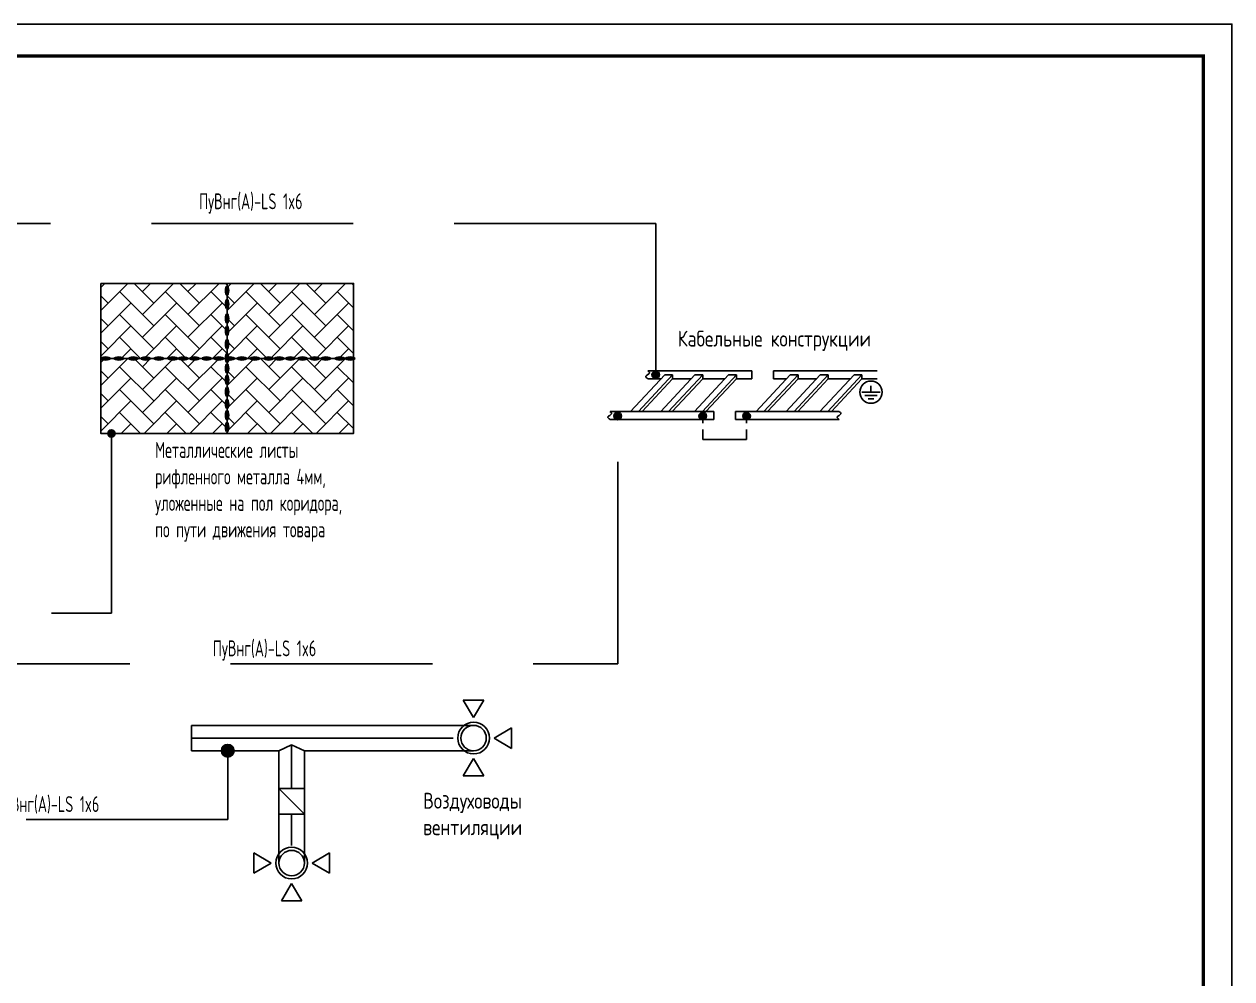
# Model space of a CAD drawing. Header units: metres. Extents: x -1525 to -1043, y -1331 to -1144.
# Drawn here: x -1483.23 to -1464.22, y -1286.66 to -1271.64 of the extents above; entities that cross this region are included whole.
import ezdxf

# ---------------------------------------------------------------- set-up
doc = ezdxf.new("R2010")
doc.units = ezdxf.units.M
doc.header["$MEASUREMENT"] = 0
doc.linetypes.add('невидимая2', pattern=[4.7625, 3.175, -1.5875])
doc.layers.add('04-ЭО_схема', color=250, linetype='Continuous')
doc.styles.add('Times', font='CS_Gost2304.shx')

msp = doc.modelspace()

# ---------------------------------------------------------------- hatches: boundary and pattern name
at = {"layer": '04-ЭО_схема', "ltscale": 100}
h = msp.add_hatch(dxfattribs=at)
h.set_pattern_fill('AR-HBONE', color=256, scale=0.0025, style=0)
h.set_pattern_definition([(45, (-1964.14627, -1348.40786), (4e-17, 0.35921024), [0.762, -0.254]), (135, (-1963.96666, -1348.22826), (4e-17, 0.35921024), [0.762, -0.254])])
h.paths.add_polyline_path([(-1482.02194794, -1275.7179676), (-1480.03300167, -1275.7179676), (-1480.03300167, -1276.8982125), (-1482.02194794, -1276.8982125)])
h = msp.add_hatch(color=256, dxfattribs=at)
edge = h.paths.add_edge_path()
edge.add_ellipse((-1480.03337697, -1275.83080926), major_axis=(0, -0.0730207), ratio=0.3452637746, start_angle=0, end_angle=360)
h = msp.add_hatch(dxfattribs=at)
h.set_pattern_fill('AR-HBONE', color=256, scale=0.0025, style=0)
h.set_pattern_definition([(45, (-1962.15732, -1348.40786), (4e-17, 0.35921024), [0.762, -0.254]), (135, (-1961.97772, -1348.22826), (4e-17, 0.35921024), [0.762, -0.254])])
h.paths.add_polyline_path([(-1480.03300167, -1275.7179676), (-1478.0440554, -1275.7179676), (-1478.0440554, -1276.8982125), (-1480.03300167, -1276.8982125)])
h = msp.add_hatch(color=256, dxfattribs=at)
edge = h.paths.add_edge_path()
edge.add_ellipse((-1480.03337697, -1276.04286216), major_axis=(0, -0.0730207), ratio=0.3452637746, start_angle=0, end_angle=360)
h = msp.add_hatch(color=256, dxfattribs=at)
edge = h.paths.add_edge_path()
edge.add_ellipse((-1480.03337697, -1276.26985277), major_axis=(0, -0.0730207), ratio=0.3452637746, start_angle=0, end_angle=360)
h = msp.add_hatch(color=256, dxfattribs=at)
edge = h.paths.add_edge_path()
edge.add_ellipse((-1480.03337697, -1276.46398778), major_axis=(0, -0.0730207), ratio=0.3452637746, start_angle=0, end_angle=360)
h = msp.add_hatch(color=256, dxfattribs=at)
edge = h.paths.add_edge_path()
edge.add_ellipse((-1480.03337697, -1276.67348661), major_axis=(0, -0.0730207), ratio=0.3452637746, start_angle=0, end_angle=360)
h = msp.add_hatch(color=256, dxfattribs=at)
edge = h.paths.add_edge_path()
edge.add_ellipse((-1481.94897233, -1276.89909836), major_axis=(0.0730207, 0), ratio=0.3452637746, start_angle=0, end_angle=360)
h = msp.add_hatch(dxfattribs=at)
h.set_pattern_fill('AR-HBONE', color=256, scale=0.0025, style=0)
h.set_pattern_definition([(45, (-1964.14627, -1349.5881), (4e-17, 0.35921024), [0.762, -0.254]), (135, (-1963.96666, -1349.4085), (4e-17, 0.35921024), [0.762, -0.254])])
h.paths.add_polyline_path([(-1482.02194794, -1276.8982125), (-1480.03300167, -1276.8982125), (-1480.03300167, -1278.07845739), (-1482.02194794, -1278.07845739)])
h = msp.add_hatch(color=256, dxfattribs=at)
edge = h.paths.add_edge_path()
edge.add_ellipse((-1481.73691943, -1276.89909836), major_axis=(0.0730207, 0), ratio=0.3452637746, start_angle=0, end_angle=360)
h = msp.add_hatch(color=256, dxfattribs=at)
edge = h.paths.add_edge_path()
edge.add_ellipse((-1481.50992883, -1276.89909836), major_axis=(0.0730207, 0), ratio=0.3452637746, start_angle=0, end_angle=360)
h = msp.add_hatch(color=256, dxfattribs=at)
edge = h.paths.add_edge_path()
edge.add_ellipse((-1481.31579382, -1276.89909836), major_axis=(0.0730207, 0), ratio=0.3452637746, start_angle=0, end_angle=360)
h = msp.add_hatch(color=256, dxfattribs=at)
edge = h.paths.add_edge_path()
edge.add_ellipse((-1481.10629498, -1276.89909836), major_axis=(0.0730207, 0), ratio=0.3452637746, start_angle=0, end_angle=360)
h = msp.add_hatch(color=256, dxfattribs=at)
edge = h.paths.add_edge_path()
edge.add_ellipse((-1480.88826595, -1276.89909836), major_axis=(0.0730207, 0), ratio=0.3452637746, start_angle=0, end_angle=360)
h = msp.add_hatch(color=256, dxfattribs=at)
edge = h.paths.add_edge_path()
edge.add_ellipse((-1480.72371177, -1276.89909836), major_axis=(0.0730207, 0), ratio=0.3452637746, start_angle=0, end_angle=360)
h = msp.add_hatch(color=256, dxfattribs=at)
edge = h.paths.add_edge_path()
edge.add_ellipse((-1480.54690019, -1276.89909836), major_axis=(0.0730207, 0), ratio=0.3452637746, start_angle=0, end_angle=360)
h = msp.add_hatch(color=256, dxfattribs=at)
edge = h.paths.add_edge_path()
edge.add_ellipse((-1480.35575325, -1276.89909836), major_axis=(0.0730207, 0), ratio=0.3452637746, start_angle=0, end_angle=360)
h = msp.add_hatch(color=256, dxfattribs=at)
edge = h.paths.add_edge_path()
edge.add_ellipse((-1480.16460368, -1276.89909836), major_axis=(0.0730207, 0), ratio=0.3452637746, start_angle=0, end_angle=360)
h = msp.add_hatch(color=256, dxfattribs=at)
edge = h.paths.add_edge_path()
edge.add_ellipse((-1479.9877921, -1276.89909836), major_axis=(0.0730207, 0), ratio=0.3452637746, start_angle=0, end_angle=360)
h = msp.add_hatch(color=256, dxfattribs=at)
edge = h.paths.add_edge_path()
edge.add_ellipse((-1480.03337697, -1276.89151565), major_axis=(0, -0.0730207), ratio=0.3452637746, start_angle=0, end_angle=360)
h = msp.add_hatch(color=256, dxfattribs=at)
edge = h.paths.add_edge_path()
edge.add_ellipse((-1480.03337697, -1277.05606983), major_axis=(0, -0.0730207), ratio=0.3452637746, start_angle=0, end_angle=360)
h = msp.add_hatch(dxfattribs=at)
h.set_pattern_fill('AR-HBONE', color=256, scale=0.0025, style=0)
h.set_pattern_definition([(45, (-1962.15732, -1349.5881), (4e-17, 0.35921024), [0.762, -0.254]), (135, (-1961.97772, -1349.4085), (4e-17, 0.35921024), [0.762, -0.254])])
h.paths.add_polyline_path([(-1480.03300167, -1276.8982125), (-1478.0440554, -1276.8982125), (-1478.0440554, -1278.07845739), (-1480.03300167, -1278.07845739)])
h = msp.add_hatch(color=256, dxfattribs=at)
edge = h.paths.add_edge_path()
edge.add_ellipse((-1479.80187165, -1276.89909836), major_axis=(0.0730207, 0), ratio=0.3452637746, start_angle=0, end_angle=360)
h = msp.add_hatch(color=256, dxfattribs=at)
edge = h.paths.add_edge_path()
edge.add_ellipse((-1479.59749991, -1276.89909836), major_axis=(0.0730207, 0), ratio=0.3452637746, start_angle=0, end_angle=360)
h = msp.add_hatch(color=256, dxfattribs=at)
edge = h.paths.add_edge_path()
edge.add_ellipse((-1479.37947088, -1276.89909836), major_axis=(0.0730207, 0), ratio=0.3452637746, start_angle=0, end_angle=360)
h = msp.add_hatch(color=256, dxfattribs=at)
edge = h.paths.add_edge_path()
edge.add_ellipse((-1479.2149167, -1276.89909836), major_axis=(0.0730207, 0), ratio=0.3452637746, start_angle=0, end_angle=360)
h = msp.add_hatch(color=256, dxfattribs=at)
edge = h.paths.add_edge_path()
edge.add_ellipse((-1479.03810512, -1276.89909836), major_axis=(0.0730207, 0), ratio=0.3452637746, start_angle=0, end_angle=360)
h = msp.add_hatch(color=256, dxfattribs=at)
edge = h.paths.add_edge_path()
edge.add_ellipse((-1478.84695818, -1276.89909836), major_axis=(0.0730207, 0), ratio=0.3452637746, start_angle=0, end_angle=360)
h = msp.add_hatch(color=256, dxfattribs=at)
edge = h.paths.add_edge_path()
edge.add_ellipse((-1478.65580861, -1276.89909836), major_axis=(0.0730207, 0), ratio=0.3452637746, start_angle=0, end_angle=360)
h = msp.add_hatch(color=256, dxfattribs=at)
edge = h.paths.add_edge_path()
edge.add_ellipse((-1478.47838972, -1276.89909836), major_axis=(0.0730207, 0), ratio=0.3452637746, start_angle=0, end_angle=360)
h = msp.add_hatch(color=256, dxfattribs=at)
edge = h.paths.add_edge_path()
edge.add_ellipse((-1478.26036069, -1276.89909836), major_axis=(0.0730207, 0), ratio=0.3452637746, start_angle=0, end_angle=360)
h = msp.add_hatch(color=256, dxfattribs=at)
edge = h.paths.add_edge_path()
edge.add_ellipse((-1478.0958065, -1276.89909836), major_axis=(0.0730207, 0), ratio=0.3452637746, start_angle=0, end_angle=360)
h = msp.add_hatch(color=256, dxfattribs=at)
edge = h.paths.add_edge_path()
edge.add_ellipse((-1480.03337697, -1277.23288141), major_axis=(0, -0.0730207), ratio=0.3452637746, start_angle=0, end_angle=360)
at = {"layer": '04-ЭО_схема'}
h = msp.add_hatch(color=256, dxfattribs=at)
edge = h.paths.add_edge_path()
edge.add_arc((-1473.28718928, -1277.1540736), 0.06, 0, 360)
at = {"layer": '04-ЭО_схема', "ltscale": 100}
h = msp.add_hatch(color=256, dxfattribs=at)
edge = h.paths.add_edge_path()
edge.add_ellipse((-1480.03337697, -1277.42402835), major_axis=(0, -0.0730207), ratio=0.3452637746, start_angle=0, end_angle=360)
h = msp.add_hatch(color=256, dxfattribs=at)
edge = h.paths.add_edge_path()
edge.add_ellipse((-1480.03337697, -1277.61517792), major_axis=(0, -0.0730207), ratio=0.3452637746, start_angle=0, end_angle=360)
h = msp.add_hatch(color=256, dxfattribs=at)
edge = h.paths.add_edge_path()
edge.add_ellipse((-1480.03337697, -1277.7919895), major_axis=(0, -0.0730207), ratio=0.3452637746, start_angle=0, end_angle=360)
at = {"layer": '04-ЭО_схема'}
h = msp.add_hatch(color=256, dxfattribs=at)
edge = h.paths.add_edge_path()
edge.add_arc((-1473.88704319, -1277.80495276), 0.06, 0, 360)
h = msp.add_hatch(color=256, dxfattribs=at)
edge = h.paths.add_edge_path()
edge.add_arc((-1472.54875436, -1277.80495276), 0.06, 0, 360)
h = msp.add_hatch(color=256, dxfattribs=at)
edge = h.paths.add_edge_path()
edge.add_arc((-1471.8575855, -1277.80495276), 0.06, 0, 360)
at = {"layer": '04-ЭО_схема', "ltscale": 100}
h = msp.add_hatch(color=256, dxfattribs=at)
edge = h.paths.add_edge_path()
edge.add_ellipse((-1480.03337697, -1277.97790995), major_axis=(0, -0.0730207), ratio=0.3452637746, start_angle=0, end_angle=360)
at = {"layer": '04-ЭО_схема'}
h = msp.add_hatch(color=256, dxfattribs=at)
edge = h.paths.add_edge_path()
edge.add_arc((-1481.85419143, -1278.07845739), 0.0574414, 0, 360)
h = msp.add_hatch(color=256, dxfattribs=at)
edge = h.paths.add_edge_path()
edge.add_arc((-1481.85385307, -1278.08010662), 0.01628445, 0, 360)
h = msp.add_hatch(color=256, dxfattribs=at)
edge = h.paths.add_edge_path()
edge.add_arc((-1480.02309008, -1283.07087985), 0.1, 0, 360)

# ---------------------------------------------------------------- linework, layer by layer
msp.add_lwpolyline([(-1506.22162925, -1301.33848912), (-1506.22162925, -1271.63848912), (-1464.22162925, -1271.63848912), (-1464.22162925, -1301.33848912), (-1506.22162925, -1301.33848912)])
at = {"const_width": 0.05}
msp.add_lwpolyline([(-1464.67162925, -1300.83848912), (-1504.17162925, -1300.83848912), (-1504.17162925, -1272.13848912), (-1464.67162925, -1272.13848912), (-1464.67162925, -1300.83848912)], dxfattribs=at)
at = {"layer": '04-ЭО_схема', "linetype": 'невидимая2'}
for p, q in [((-1473.28718928, -1274.77739664, -218.80989817), (-1488.04105314, -1274.77739664, -218.80989817)), ((-1473.28718928, -1277.1540736, -218.80989817), (-1473.28718928, -1274.77739664, -218.80989817)), ((-1473.88704319, -1281.70197459, 138.11546632), (-1473.88704319, -1277.80495276, 0.25)), ((-1484.74087219, -1281.70197459, 218.80989817), (-1473.88704319, -1281.70197459, 218.80989817)), ((-1480.02309008, -1284.15219822, -226.47498978), (-1480.02309008, -1283.13674432, -226.47498978)), ((-1480.02309008, -1284.15219822, -226.47498978), (-1484.40007885, -1284.15219822, -226.47498978))]:
    msp.add_line(p, q, dxfattribs=at)
at = {"layer": '04-ЭО_схема'}
for p, q in [((-1473.1474516, -1277.15641106), (-1473.68326739, -1277.73100988)), ((-1473.02332295, -1277.15641106), (-1473.55913874, -1277.73100988)), ((-1471.77709393, -1277.09129146), (-1473.41122494, -1277.09129146)), ((-1472.67299577, -1277.15641106), (-1473.20881156, -1277.73100988)), ((-1473.1474516, -1277.15641106), (-1473.02332295, -1277.15641106)), ((-1472.54886712, -1277.15641106), (-1473.08468291, -1277.73100988)), ((-1473.02332295, -1277.15641106), (-1473.02332295, -1277.21703294)), ((-1472.14200979, -1277.15641106), (-1472.67782558, -1277.73100988)), ((-1472.67299577, -1277.15641106), (-1472.54886712, -1277.15641106)), ((-1472.01788114, -1277.15641106), (-1472.55369693, -1277.73100988)), ((-1472.54886712, -1277.15641106), (-1472.54886712, -1277.21703294)), ((-1472.14200979, -1277.15641106), (-1472.01788114, -1277.15641106)), ((-1472.01788114, -1277.15641106), (-1472.01788114, -1277.21703294)), ((-1471.77709393, -1277.09129146), (-1471.77709393, -1277.21703294)), ((-1471.17275817, -1277.15641106), (-1471.70857396, -1277.73100988)), ((-1471.04862951, -1277.15641106), (-1471.5844453, -1277.73100988)), ((-1469.8024005, -1277.09129146), (-1471.43653151, -1277.09129146)), ((-1471.43653151, -1277.09129146), (-1471.43653151, -1277.21703294)), ((-1470.69830234, -1277.15641106), (-1471.23411813, -1277.73100988)), ((-1471.17275817, -1277.15641106), (-1471.04862951, -1277.15641106)), ((-1470.57417369, -1277.15641106), (-1471.10998948, -1277.73100988)), ((-1471.04862951, -1277.15641106), (-1471.04862951, -1277.21703294)), ((-1470.16731635, -1277.15641106), (-1470.70313214, -1277.73100988)), ((-1470.69830234, -1277.15641106), (-1470.57417369, -1277.15641106)), ((-1470.0431877, -1277.15641106), (-1470.57900349, -1277.73100988)), ((-1470.57417369, -1277.15641106), (-1470.57417369, -1277.21703294)), ((-1470.16731635, -1277.15641106), (-1470.0431877, -1277.15641106)), ((-1470.0431877, -1277.15641106), (-1470.0431877, -1277.21703294)), ((-1473.02332295, -1277.21703294), (-1473.50260858, -1277.73100988)), ((-1473.20398175, -1277.21703294), (-1473.41122494, -1277.21703294)), ((-1472.54886712, -1277.21703294), (-1473.02815276, -1277.73100988)), ((-1472.72952592, -1277.21703294), (-1473.02332295, -1277.21703294)), ((-1472.19853994, -1277.21703294), (-1472.54886712, -1277.21703294)), ((-1472.01788114, -1277.21703294), (-1472.49716677, -1277.73100988)), ((-1471.77709393, -1277.21703294), (-1472.01788114, -1277.21703294)), ((-1471.04862951, -1277.21703294), (-1471.52791515, -1277.73100988)), ((-1471.22928832, -1277.21703294), (-1471.43653151, -1277.21703294)), ((-1470.57417369, -1277.21703294), (-1471.05345932, -1277.73100988)), ((-1470.75483249, -1277.21703294), (-1471.04862951, -1277.21703294)), ((-1470.22384651, -1277.21703294), (-1470.57417369, -1277.21703294)), ((-1470.0431877, -1277.21703294), (-1470.52247334, -1277.73100988)), ((-1469.8024005, -1277.21703294), (-1470.0431877, -1277.21703294)), ((-1469.90045458, -1277.42860224), (-1469.90045458, -1277.3272396)), ((-1469.75499232, -1277.42860224), (-1470.04591684, -1277.42860224)), ((-1469.80519104, -1277.48076547), (-1469.99571812, -1277.48076547)), ((-1469.85538976, -1277.5329287), (-1469.9455194, -1277.5329287)), ((-1472.37363402, -1277.73100988), (-1474.00776503, -1277.73100988)), ((-1472.37363402, -1277.73100988), (-1472.37363402, -1277.85675136)), ((-1470.39894059, -1277.73100988), (-1472.0330716, -1277.73100988)), ((-1472.0330716, -1277.73100988), (-1472.0330716, -1277.85675136)), ((-1472.37363402, -1277.85675136), (-1474.00776503, -1277.85675136)), ((-1470.39894059, -1277.85675136), (-1472.0330716, -1277.85675136)), ((-1476.31647989, -1282.27648903), (-1476.15556215, -1282.54879436)), ((-1476.15556215, -1282.54879436), (-1475.99464442, -1282.27648903)), ((-1476.15477145, -1282.67087985), (-1480.59559303, -1282.6708689)), ((-1476.47600101, -1282.87087985), (-1480.59559336, -1282.87087985)), ((-1475.83268596, -1282.87167055), (-1475.56038063, -1282.71075282)), ((-1475.56038063, -1283.03258829), (-1475.83268596, -1282.87167055)), ((-1479.21767816, -1283.07087985), (-1480.59559369, -1283.07087985)), ((-1479.21767816, -1283.07087985), (-1479.01767816, -1282.97949831)), ((-1479.21767816, -1284.83723082), (-1479.21767816, -1283.07087985)), ((-1479.01767816, -1283.66623473), (-1479.01767816, -1282.97949831)), ((-1479.01767816, -1282.97949831), (-1478.81767816, -1283.07087985)), ((-1476.15477145, -1283.07087985), (-1478.81767816, -1283.07087985)), ((-1478.81767816, -1284.83723082), (-1478.81767816, -1283.07087985)), ((-1476.31647989, -1283.46527067), (-1476.15556215, -1283.19296534)), ((-1476.15556215, -1283.19296534), (-1475.99464442, -1283.46527067)), ((-1478.81767816, -1283.66623473), (-1479.21767816, -1283.66623473)), ((-1478.81767816, -1284.06623473), (-1479.21767816, -1283.66623473)), ((-1478.81767816, -1284.06623473), (-1479.21767816, -1284.06623473)), ((-1479.01767816, -1284.55858124), (-1479.01767816, -1284.06623473)), ((-1479.61206898, -1284.67552238), (-1479.33976365, -1284.83644012)), ((-1478.42328734, -1284.67552238), (-1478.69559267, -1284.83644012)), ((-1479.33976365, -1284.83644012), (-1479.61206898, -1284.99735785)), ((-1478.69559267, -1284.83644012), (-1478.42328734, -1284.99735785)), ((-1479.1793866, -1285.43162164), (-1479.01846886, -1285.15931631)), ((-1479.01846886, -1285.15931631), (-1478.85755113, -1285.43162164))]:
    msp.add_line(p, q, dxfattribs=at)
at = {"layer": '04-ЭО_схема', "linetype": 'невидимая2', "ltscale": 0.05}
for p, q in [((-1472.54875436, -1278.17548652), (-1472.54875436, -1277.80495276)), ((-1471.8575855, -1278.17548652), (-1471.8575855, -1277.80495276))]:
    msp.add_line(p, q, dxfattribs=at)
at = {"layer": '04-ЭО_схема', "color": 0}
msp.add_line((-1472.54875436, -1278.17548652), (-1471.8575855, -1278.17548652), dxfattribs=at)
at = {"layer": '04-ЭО_схема', "ltscale": 100}
msp.add_line((-1480.59559369, -1283.07087985), (-1480.59559303, -1282.67086852), dxfattribs=at)
for points in [[(-1482.02194794, -1275.7179676), (-1480.03300167, -1275.7179676), (-1480.03300167, -1276.8982125), (-1482.02194794, -1276.8982125)], [(-1480.03300167, -1275.7179676), (-1478.0440554, -1275.7179676), (-1478.0440554, -1276.8982125), (-1480.03300167, -1276.8982125)], [(-1482.02194794, -1276.8982125), (-1480.03300167, -1276.8982125), (-1480.03300167, -1278.07845739), (-1482.02194794, -1278.07845739)], [(-1480.03300167, -1276.8982125), (-1478.0440554, -1276.8982125), (-1478.0440554, -1278.07845739), (-1480.03300167, -1278.07845739)]]:
    msp.add_lwpolyline(points, close=True, dxfattribs=at)
at = {"layer": '04-ЭО_схема', "linetype": 'невидимая2', "elevation": 218.80989817}
msp.add_lwpolyline([(-1492.31992903, -1279.74079806), (-1492.31992903, -1280.90731477), (-1481.85419143, -1280.90731477), (-1481.85419143, -1278.07845739)], dxfattribs=at)
at = {"layer": '04-ЭО_схема', "flags": 128}
for points in [[(-1476.31647989, -1282.27648903), (-1475.99464442, -1282.27648903)], [(-1475.56038063, -1283.03258829), (-1475.56038063, -1282.71075282)], [(-1476.31647989, -1283.46527067), (-1475.99464442, -1283.46527067)], [(-1479.61206898, -1284.67552238), (-1479.61206898, -1284.99735785)], [(-1478.42328734, -1284.67552238), (-1478.42328734, -1284.99735785)], [(-1479.1793866, -1285.43162164), (-1478.85755113, -1285.43162164)]]:
    msp.add_lwpolyline(points, dxfattribs=at)
at = {"layer": '04-ЭО_схема'}
for centre, radius in [((-1473.28718928, -1277.1540736, -218.80989817), 0.06), ((-1469.90045458, -1277.42860224), 0.175), ((-1473.88704319, -1277.80495276), 0.06), ((-1472.54875436, -1277.80495276), 0.06), ((-1471.8575855, -1277.80495276), 0.06), ((-1481.85419143, -1278.07845739, 218.80989817), 0.0574414), ((-1480.02309008, -1283.07087985), 0.1)]:
    msp.add_circle(centre, radius, dxfattribs=at)
at = {"layer": '04-ЭО_схема', "ltscale": 2}
for centre, radius in [((-1476.15477145, -1282.87087985), 0.25), ((-1476.15477145, -1282.87087985), 0.2), ((-1479.01767816, -1284.83723082), 0.25), ((-1479.01767816, -1284.83723082), 0.2)]:
    msp.add_circle(centre, radius, dxfattribs=at)
at = {"layer": '04-ЭО_схема', "ltscale": 100}
for centre, major_axis in [((-1480.03337697, -1275.83080926), (0, -0.0730207)), ((-1480.03337697, -1276.04286216), (0, -0.0730207)), ((-1480.03337697, -1276.26985277), (0, -0.0730207)), ((-1480.03337697, -1276.46398778), (0, -0.0730207)), ((-1480.03337697, -1276.67348661), (0, -0.0730207)), ((-1481.94897233, -1276.89909836), (0.0730207, 0)), ((-1481.73691943, -1276.89909836), (0.0730207, 0)), ((-1481.50992883, -1276.89909836), (0.0730207, 0)), ((-1481.31579382, -1276.89909836), (0.0730207, 0)), ((-1481.10629498, -1276.89909836), (0.0730207, 0)), ((-1480.88826595, -1276.89909836), (0.0730207, 0)), ((-1480.72371177, -1276.89909836), (0.0730207, 0)), ((-1480.54690019, -1276.89909836), (0.0730207, 0)), ((-1480.35575325, -1276.89909836), (0.0730207, 0)), ((-1480.16460368, -1276.89909836), (0.0730207, 0)), ((-1479.9877921, -1276.89909836), (0.0730207, 0)), ((-1480.03337697, -1276.89151565), (0, -0.0730207)), ((-1480.03337697, -1277.05606983), (0, -0.0730207)), ((-1479.80187165, -1276.89909836), (0.0730207, 0)), ((-1479.59749991, -1276.89909836), (0.0730207, 0)), ((-1479.37947088, -1276.89909836), (0.0730207, 0)), ((-1479.2149167, -1276.89909836), (0.0730207, 0)), ((-1479.03810512, -1276.89909836), (0.0730207, 0)), ((-1478.84695818, -1276.89909836), (0.0730207, 0)), ((-1478.65580861, -1276.89909836), (0.0730207, 0)), ((-1478.47838972, -1276.89909836), (0.0730207, 0)), ((-1478.26036069, -1276.89909836), (0.0730207, 0)), ((-1478.0958065, -1276.89909836), (0.0730207, 0)), ((-1480.03337697, -1277.23288141), (0, -0.0730207)), ((-1480.03337697, -1277.42402835), (0, -0.0730207)), ((-1480.03337697, -1277.61517792), (0, -0.0730207)), ((-1480.03337697, -1277.7919895), (0, -0.0730207)), ((-1480.03337697, -1277.97790995), (0, -0.0730207))]:
    msp.add_ellipse(centre, major_axis=major_axis, ratio=0.3452637746, dxfattribs=at)
at = {"layer": '04-ЭО_схема'}
for points in [[(-1473.41122494, -1277.09129146), (-1473.38570056, -1277.12942707), (-1473.44546243, -1277.17798313), (-1473.41122494, -1277.21703294)], [(-1474.00776503, -1277.73100988), (-1473.98224064, -1277.76914549), (-1474.04200252, -1277.81770155), (-1474.00776503, -1277.85675136)], [(-1470.39894059, -1277.73100988), (-1470.3734162, -1277.76914549), (-1470.43317808, -1277.81770155), (-1470.39894059, -1277.85675136)]]:
    msp.add_spline(points, degree=3, dxfattribs=at)

# ---------------------------------------------------------------- texts
at = {"layer": '04-ЭО_схема', "style": 'Times', "width": 0.8}
for p in [(-1480.47390395, -1274.55027897, -437.61979635), (-1480.25775435, -1281.58404078, 445.28488795), (-1483.67187114, -1284.03426441)]:
    msp.add_text('ПуВнг(А)-LS 1x6', height=0.25, dxfattribs=at).set_placement(p)
at = {"layer": '04-ЭО_схема', "style": 'Times'}
msp.add_text('Кабельные конструкции', height=0.25, dxfattribs=at).set_placement((-1472.94209262, -1276.71080323))
at = {"layer": '04-ЭО_схема', "char_height": 0.25, "width": 11.0872538761, "attachment_point": 1, "style": 'Times'}
for s, insert in [('{\\W0.8;Металлические листы \\Pрифленного металла 4мм, \\Pуложенные на пол коридора, \\Pпо пути движения товара}', (-1481.16666732, -1278.21273441)), ('Воздуховоды\\Pвентиляции', (-1476.94868437, -1283.73178747))]:
    msp.add_mtext(s, dxfattribs=dict(at, insert=insert))

doc.saveas('drawing.dxf')
